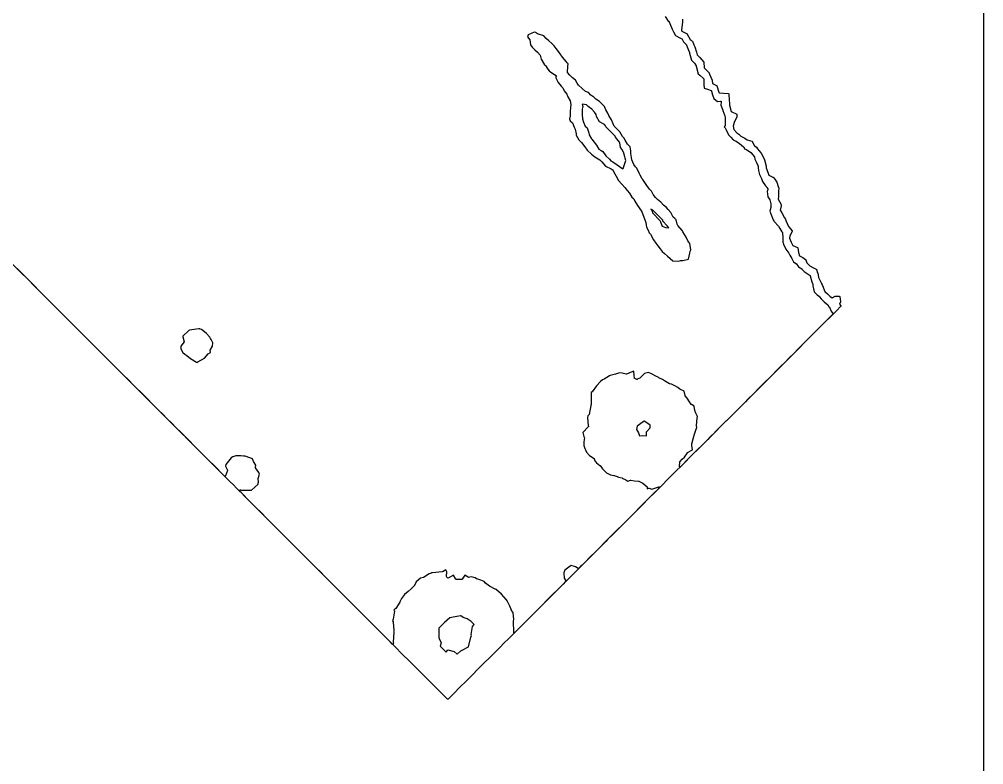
# Model space of a CAD drawing. Header units: millimetres. Extents: x 0 to 500, y 0 to 700.
# Drawn here: x 375.1 to 500, y 178.6 to 275 of the extents above; entities that cross this region are included whole.
import ezdxf

# ---------------------------------------------------------------- set-up
doc = ezdxf.new("R2010")
doc.units = ezdxf.units.MM
for name, color, linetype in [('CORTE', 1, 'Continuous'), ('GRABADO', 5, 'Continuous'), ('HOJA', 8, 'Continuous')]:
    doc.layers.add(name, color=color, linetype=linetype)

msp = doc.modelspace()

# ---------------------------------------------------------------- linework, layer by layer
at = {"layer": 'CORTE'}
msp.add_lwpolyline([(460.99, 275.05), (460.99, 274.9), (461, 274.72), (461, 274.71), (460.88, 273.64), (460.93, 273.52), (461.6, 273.14), (461.6, 273.14), (461.61, 273.13), (461.62, 273.12), (461.62, 273.12), (461.62, 273.11), (462.01, 272.44), (462.14, 272.35), (462.14, 272.35), (462.14, 272.34), (462.26, 272.21), (462.27, 272.21), (462.27, 272.2), (462.28, 272.19), (462.46, 271.71), (462.6, 271.46), (462.6, 271.46), (462.82, 270.8), (462.82, 270.8), (462.89, 270.44), (463.23, 270.1), (463.52, 269.78), (463.52, 269.78), (463.76, 269.49), (463.77, 269.48), (463.77, 269.48), (463.78, 269.47), (463.78, 269.46), (463.78, 269.46), (463.78, 269.45), (463.78, 269.44), (463.79, 268.79), (463.8, 268.74), (464.41, 268.13), (464.44, 268.1), (464.45, 268.1), (464.45, 268.09), (464.46, 268.09), (464.46, 268.08), (464.46, 268.07), (464.46, 268.07), (464.47, 268.06), (464.48, 267.93), (464.84, 267.15), (464.84, 267.14), (464.85, 267.12), (464.88, 266.73), (465.41, 266.48), (465.42, 266.47), (465.42, 266.47), (465.43, 266.46), (465.43, 266.46), (465.44, 266.45), (465.44, 266.45), (465.45, 266.44), (465.45, 266.43), (465.69, 265.61), (465.77, 265.52), (466.31, 265.46), (466.94, 265.42), (466.94, 265.42), (466.95, 265.42), (466.96, 265.42), (466.97, 265.41), (466.97, 265.41), (466.98, 265.41), (466.98, 265.4), (466.99, 265.4), (467, 265.39), (467, 265.38), (467, 265.38), (467, 265.37), (467.01, 265.36), (467.01, 265.36), (467.01, 265.35), (467.04, 264.58), (467.09, 264.12), (467.09, 264.12), (467.09, 264.11), (467.09, 264.11), (467.07, 264.02), (467.08, 263.93), (467.31, 263.09), (468.02, 262.75), (468.03, 262.75), (468.03, 262.74), (468.04, 262.74), (468.05, 262.73), (468.05, 262.73), (468.05, 262.72), (468.06, 262.71), (468.06, 262.71), (468.06, 262.7), (468.06, 262.7), (468.06, 262.69), (468.06, 262.68), (468.06, 262.68), (468.03, 262.43), (468.03, 262.42), (468.03, 262.41), (468.02, 262.41), (467.7, 261.7), (467.55, 261.2), (467.63, 260.77), (468.05, 260.36), (468.31, 260.19), (468.31, 260.18), (468.31, 260.18), (468.56, 259.93), (469.08, 259.66), (469.08, 259.65), (469.38, 259.43), (469.98, 259.28), (469.99, 259.28), (470, 259.28), (470, 259.27), (470.01, 259.27), (470.02, 259.26), (470.02, 259.26), (470.03, 259.25), (470.03, 259.25), (470.03, 259.24), (470.33, 258.65), (470.55, 258.51), (470.56, 258.5), (470.57, 258.5), (470.57, 258.49), (470.73, 258.28), (471.16, 257.77), (471.16, 257.77), (471.17, 257.76), (471.17, 257.76), (471.39, 257.3), (471.61, 256.89), (471.61, 256.88), (471.61, 256.87), (471.82, 256.05), (471.82, 256.05), (471.84, 255.89), (471.85, 255.8), (471.93, 255.61), (471.93, 255.61), (472.19, 254.88), (472.72, 254.6), (472.73, 254.6), (472.73, 254.59), (472.74, 254.59), (472.74, 254.59), (472.96, 254.33), (472.96, 254.33), (473.2, 253.95), (473.21, 253.94), (473.21, 253.94), (473.21, 253.94), (473.38, 253.4), (473.46, 253.2), (473.46, 253.2), (473.47, 253.19), (473.47, 253.18), (473.47, 253.17), (473.47, 253.17), (473.45, 252.83), (473.43, 252.11), (473.43, 252.11), (473.39, 251.75), (473.74, 251.16), (473.74, 251.16), (473.75, 251.15), (473.75, 251.15), (473.8, 250.92), (473.8, 250.92), (473.81, 250.91), (473.81, 250.9), (473.8, 250.9), (473.8, 250.89), (473.66, 250.34), (473.88, 249.99), (473.88, 249.99), (474.22, 249.36), (474.34, 249.15), (474.35, 249.14), (474.35, 249.14), (474.4, 248.99), (474.55, 248.61), (474.74, 248.24), (475.19, 247.66), (475.19, 247.65), (475.2, 247.64), (475.2, 247.63), (475.2, 247.62), (475.2, 247.61), (475.2, 247.6), (475.2, 247.59), (475.2, 247.58), (474.9, 247.02), (474.86, 246.72), (475.07, 246.2), (475.15, 246.02), (475.3, 245.77), (475.88, 245.51), (475.89, 245.51), (475.89, 245.5), (475.9, 245.5), (475.9, 245.49), (475.91, 245.49), (475.91, 245.48), (475.92, 245.48), (475.92, 245.47), (475.92, 245.46), (475.92, 245.46), (476.04, 244.85), (476.16, 244.43), (476.57, 244.19), (476.58, 244.19), (476.95, 243.94), (476.96, 243.94), (476.96, 243.93), (476.96, 243.93), (476.97, 243.92), (476.97, 243.92), (476.98, 243.91), (477.11, 243.54), (477.47, 243.14), (477.88, 242.9), (478.31, 242.7), (478.32, 242.7), (478.33, 242.7), (478.33, 242.69), (478.34, 242.68), (478.34, 242.68), (478.35, 242.67), (478.35, 242.67), (478.35, 242.66), (478.5, 242.22), (478.51, 242.21), (478.63, 241.62), (478.83, 241.19), (479.02, 240.85), (479.03, 240.84), (479.03, 240.84), (479.03, 240.83), (479.03, 240.82), (479.03, 240.82), (479.03, 240.71), (479.13, 240.6), (479.13, 240.59), (479.14, 240.59), (479.14, 240.58), (479.14, 240.58), (479.42, 239.82), (479.79, 239.51), (479.79, 239.51), (480.08, 239.19), (480.36, 238.99), (480.75, 239.2), (480.76, 239.2), (480.76, 239.21), (480.78, 239.21), (480.79, 239.21), (481.32, 239.19), (481.33, 239.18), (481.34, 239.18), (481.34, 239.18), (481.35, 239.18), (481.35, 239.17), (481.36, 239.17), (481.36, 239.16), (481.37, 239.16), (481.37, 239.15), (481.38, 239.15), (481.38, 239.14), (481.38, 239.13), (481.38, 239.12), (481.48, 238.53), (481.48, 238.52), (481.48, 238.51), (481.48, 238.5), (481.48, 238.49), (481.34, 238.17), (481.49, 237.95), (481.49, 237.95), (481.49, 237.94), (481.5, 237.93), (481.5, 237.93), (481.5, 237.91), (481.5, 237.89), (481.49, 237.88), (481.49, 237.88), (481.49, 237.87), (481.48, 237.86), (481.48, 237.86), (480.98, 237.37), (478.63, 235.01), (474.29, 230.67), (471.67, 228.05), (471.15, 227.53), (470.62, 227.01), (470.1, 226.49), (469.57, 225.96), (469.44, 225.83), (469.17, 225.55), (468.61, 224.99), (467.5, 223.88), (466.03, 222.42), (465.23, 221.62), (464.55, 220.94), (464.27, 220.66), (464.27, 220.66), (464.27, 220.65), (462.19, 218.57), (461.62, 218.01), (460.95, 217.34), (460.07, 216.46), (459.86, 216.25), (459.86, 216.25), (459.37, 215.76), (458.07, 214.45), (457.87, 214.26), (457.87, 214.25), (457.56, 213.94), (456.53, 212.92), (455.63, 212.01), (454.65, 211.03), (452.96, 209.34), (451.98, 208.36), (451.31, 207.7), (451.07, 207.46), (450.39, 206.78), (449.78, 206.17), (449.03, 205.42), (448.35, 204.74), (447.61, 204), (446.94, 203.32), (446.37, 202.76), (446.19, 202.57), (445.76, 202.14), (445.04, 201.43), (444.12, 200.51), (442.32, 198.7), (441.67, 198.06), (441.02, 197.41), (440.3, 196.68), (439.58, 195.96), (438.89, 195.28), (438.49, 194.87), (437.94, 194.33), (437.37, 193.75), (436.79, 193.17), (436.09, 192.48), (435.35, 191.74), (434.57, 190.96), (433.77, 190.15), (432.99, 189.37), (432.2, 188.59), (431.41, 187.79), (430.68, 187.06), (430.67, 187.06), (430.66, 187.05), (430.65, 187.04), (430.65, 187.04), (430.64, 187.04), (430.62, 187.04), (430.61, 187.04), (430.61, 187.04), (430.6, 187.04), (430.6, 187.04), (430.59, 187.05), (430.58, 187.05), (430.58, 187.06), (430.57, 187.06), (427.04, 190.59), (427.04, 190.59), (426.41, 191.22), (426.22, 191.41), (425.44, 192.19), (424.95, 192.68), (423.61, 194.02), (422.99, 194.64), (421.97, 195.66), (419.9, 197.73), (418.01, 199.62), (417.86, 199.77), (417.49, 200.14), (417.23, 200.4), (416.44, 201.19), (415.86, 201.77), (415.19, 202.45), (414.7, 202.93), (414.12, 203.51), (413.64, 204), (410.73, 206.9), (410.07, 207.56), (408.91, 208.72), (408.26, 209.37), (407.75, 209.88), (407.11, 210.52), (406.53, 211.1), (405.89, 211.74), (405.38, 212.25), (404.74, 212.89), (404.11, 213.52), (403.28, 214.35), (402.86, 214.77), (402.44, 215.19), (402.26, 215.37), (401.92, 215.71), (401.41, 216.22), (400.53, 217.1), (399.53, 218.1), (398.7, 218.93), (398.25, 219.38), (397.71, 219.92), (397.18, 220.45), (396.04, 221.59), (395.45, 222.18), (394.88, 222.75), (394.29, 223.34), (393.71, 223.92), (393.16, 224.47), (390.91, 226.72), (390.34, 227.29), (389.78, 227.85), (389.21, 228.42), (388.65, 228.98), (382.68, 234.95), (382.68, 234.95), (381.49, 236.14), (381.05, 236.58), (380.37, 237.27), (379.92, 237.71), (374.86, 242.77)], dxfattribs=at)
for points in [[(451.08, 257.35), (451.55, 256.95), (451.74, 256.72), (451.98, 256.58), (452.55, 256.22), (453.29, 255.68), (453.29, 255.67), (453.31, 255.74), (453.65, 256.77), (453.57, 257.08), (453.54, 257.25), (453.41, 257.72), (453.19, 258.17), (452.98, 258.44), (452.9, 259.07), (452.85, 259.15), (452.35, 259.8), (452.3, 259.89), (451.08, 261.11), (451.02, 261.25), (450.91, 261.41), (450.27, 261.78), (449.88, 262.45), (449.85, 262.72), (449.62, 263), (449.28, 263.41), (448.79, 263.74), (448.56, 263.97), (448.33, 264), (448.03, 264.04), (448.11, 263.73), (448.03, 263.39), (448, 262.57), (448.05, 262.3), (448.07, 262.14), (448.19, 261.71), (448.39, 261.2), (448.68, 260.97), (448.88, 260.34), (448.93, 260.09), (449.23, 259.58), (449.29, 259.48), (449.39, 259.35), (449.86, 258.74), (450.19, 258.25), (450.46, 258.06), (450.68, 257.92), (451.08, 257.35)], [(458.39, 248.27), (458.79, 248.09), (459.23, 248.04), (459.04, 248.29), (458.47, 248.93), (458.44, 249.03), (457.24, 250.23), (457.16, 250.32), (457.07, 250.38), (456.91, 250.47), (457.05, 250.28), (457.07, 250.19), (457.12, 249.97), (458.13, 248.96), (458.2, 248.7), (458.39, 248.27)], [(455.43, 221.12), (455.86, 221.16), (456.36, 221.12), (456.36, 221.64), (456.82, 222.18), (456.82, 222.51), (456.14, 222.97), (456.08, 223.03), (456.04, 223.04), (455.98, 223.04), (455.9, 222.94), (455.12, 222.38), (455.03, 221.94), (455.33, 221.54), (455.43, 221.12)], [(429.65, 193.93), (430.43, 193.14), (430.63, 193.45), (431.44, 193.2), (431.85, 192.89), (432.33, 193.29), (433.32, 193.84), (433.61, 195.09), (433.68, 195.27), (433.64, 195.44), (433.84, 196.44), (434.03, 196.71), (433.63, 197.11), (433.11, 197.43), (432.6, 197.61), (432.3, 197.83), (432.25, 197.83), (431.08, 197.61), (430.9, 197.56), (430.19, 196.98), (429.45, 196.25), (429.44, 196.22), (429.45, 195.05), (429.52, 194.9), (429.78, 194.33), (429.65, 193.93)]]:
    msp.add_lwpolyline(points, close=True, dxfattribs=at)
at = {"layer": 'GRABADO'}
msp.add_lwpolyline([(458.78, 275.4), (459.17, 274.79), (459.27, 274.73), (459.27, 274.72), (459.28, 274.72), (459.28, 274.71), (459.29, 274.71), (459.29, 274.7), (459.29, 274.69), (459.36, 274.51), (459.68, 273.78), (459.86, 273.4), (460.1, 272.92), (460.58, 272.66), (460.94, 272.49), (460.95, 272.49), (460.96, 272.48), (460.97, 272.47), (460.97, 272.47), (460.97, 272.46), (460.98, 272.46), (461.15, 272.1), (461.51, 271.71), (461.52, 271.7), (461.52, 271.7), (461.52, 271.69), (461.52, 271.69), (461.88, 270.82), (461.91, 270.77), (461.91, 270.76), (461.91, 270.76), (461.92, 270.72), (461.92, 270.72), (461.93, 270.65), (462.19, 269.74), (462.55, 269.38), (462.55, 269.38), (462.56, 269.37), (462.56, 269.37), (462.77, 269.01), (462.77, 269), (462.77, 269), (462.77, 268.99), (463.02, 267.99), (463.02, 267.99), (463.02, 267.98), (463.02, 267.97), (463.02, 267.97), (463.03, 267.96), (463.25, 267.79), (463.72, 267.38), (463.73, 267.38), (463.73, 267.37), (463.74, 267.37), (463.74, 267.36), (463.74, 267.36), (463.75, 267.35), (463.75, 267.34), (463.76, 267.25), (463.76, 267.24), (463.75, 266.58), (463.8, 266.14), (464.25, 266), (464.26, 266), (464.73, 265.8), (464.73, 265.79), (464.74, 265.79), (464.74, 265.79), (464.75, 265.78), (464.75, 265.78), (464.76, 265.77), (464.76, 265.77), (464.76, 265.76), (464.77, 265.75), (464.88, 265.27), (465.07, 264.78), (465.54, 264.41), (465.94, 264.44), (465.95, 264.44), (465.96, 264.44), (465.96, 264.44), (465.97, 264.43), (465.98, 264.43), (465.99, 264.43), (465.99, 264.42), (466, 264.42), (466, 264.41), (466.01, 264.41), (466.01, 264.4), (466.01, 264.4), (466.02, 264.39), (466.02, 264.38), (466.02, 264.36), (465.98, 263.93), (466.21, 263.26), (466.22, 263.23), (466.47, 262.56), (466.55, 262.29), (466.55, 262.29), (466.55, 262.27), (466.53, 261.33), (466.53, 261.32), (466.52, 261.31), (466.52, 261.3), (466.42, 261.11), (466.52, 260.99), (466.52, 260.99), (466.68, 260.75), (466.68, 260.75), (466.68, 260.75), (466.95, 260.1), (467.25, 259.8), (467.25, 259.8), (467.55, 259.43), (467.93, 259.28), (467.94, 259.28), (467.94, 259.27), (468.4, 258.97), (468.92, 258.53), (468.93, 258.53), (468.93, 258.52), (468.94, 258.52), (468.94, 258.51), (469.04, 258.29), (469.27, 258.18), (469.27, 258.18), (469.85, 257.8), (469.85, 257.79), (469.86, 257.79), (469.86, 257.78), (470.31, 257.22), (470.31, 257.21), (470.32, 257.2), (470.32, 257.19), (470.32, 257.19), (470.36, 256.94), (470.58, 256.5), (470.58, 256.5), (470.78, 256.05), (470.78, 256.04), (470.79, 256.03), (470.82, 255.8), (470.82, 255.8), (470.84, 255.45), (470.97, 254.93), (471.24, 254.43), (471.24, 254.43), (471.24, 254.43), (471.38, 254.04), (471.73, 253.49), (471.91, 253.29), (471.91, 253.28), (472.06, 253.08), (472.06, 253.08), (472.06, 253.08), (472.06, 253.07), (472.07, 253.06), (472.07, 253.05), (472.07, 253.04), (472.07, 253.03), (472.07, 253.02), (472.06, 253.01), (471.95, 252.76), (472.06, 252.08), (472.3, 251.67), (472.3, 251.67), (472.3, 251.66), (472.3, 251.66), (472.44, 251.15), (472.44, 251.14), (472.44, 251.14), (472.45, 250.69), (472.44, 250.68), (472.44, 250.67), (472.3, 250.21), (472.44, 249.85), (472.76, 249.08), (472.84, 248.95), (472.84, 248.95), (472.88, 248.87), (473.43, 248.26), (473.44, 248.25), (473.44, 248.25), (473.61, 247.98), (473.61, 247.98), (473.88, 247.54), (473.95, 247.46), (473.95, 247.46), (473.96, 247.45), (473.96, 247.44), (473.96, 247.44), (473.96, 247.43), (473.97, 247.42), (473.99, 246.74), (474, 246.15), (474.02, 246.1), (474.09, 245.93), (474.4, 245.27), (474.75, 244.75), (474.92, 244.49), (474.92, 244.49), (475.16, 244.06), (475.16, 244.06), (475.38, 243.65), (475.69, 243.43), (475.69, 243.43), (475.69, 243.42), (475.7, 243.42), (476.01, 242.99), (476.44, 242.73), (476.45, 242.73), (476.45, 242.72), (476.46, 242.72), (476.74, 242.41), (477.15, 242.14), (477.52, 241.89), (477.53, 241.89), (477.53, 241.88), (477.54, 241.88), (477.54, 241.87), (477.55, 241.86), (477.55, 241.86), (477.55, 241.85), (477.76, 241.04), (477.82, 240.83), (477.87, 240.74), (477.87, 240.74), (477.88, 240.73), (477.88, 240.72), (477.88, 240.72), (477.88, 240.71), (477.88, 240.56), (478.07, 239.77), (478.43, 239.39), (478.72, 239.15), (478.72, 239.15), (478.73, 239.14), (478.97, 238.87), (479.35, 238.46), (479.81, 238.09), (479.82, 238.08), (479.82, 238.08), (479.82, 238.07), (480.01, 237.79), (480.02, 237.79), (480.02, 237.79), (480.26, 237.26), (480.48, 236.95), (480.48, 236.95), (480.49, 236.94), (480.49, 236.93), (480.49, 236.93), (480.49, 236.92), (480.49, 236.91), (480.49, 236.9), (480.49, 236.9), (480.49, 236.89), (480.49, 236.88), (480.48, 236.87), (480.47, 236.86), (480.47, 236.86), (478.88, 235.27), (475.98, 232.37), (475.41, 231.79), (474.83, 231.21), (474.25, 230.64), (473.67, 230.05), (473.52, 229.91), (473.22, 229.61), (472.6, 228.99), (471.38, 227.76), (469.76, 226.14), (468.87, 225.25), (468.12, 224.5), (467.81, 224.2), (467.81, 224.2), (467.81, 224.19), (465.5, 221.89), (464.88, 221.27), (464.14, 220.52), (463.17, 219.55), (462.93, 219.32), (462.93, 219.32), (462.39, 218.78), (460.95, 217.34), (460.73, 217.12), (460.73, 217.12), (460.73, 217.11), (460.72, 217.11), (460.71, 217.1), (460.71, 217.1), (460.7, 217.1), (460.69, 217.1), (460.68, 217.09), (460.67, 217.1), (460.65, 217.1), (460.65, 217.1), (460.64, 217.1), (460.64, 217.11), (460.63, 217.11), (460.63, 217.12), (460.62, 217.12), (460.62, 217.13), (460.61, 217.14), (460.61, 217.14), (460.61, 217.15), (460.61, 217.15), (460.6, 217.16), (460.6, 217.17), (460.65, 217.72), (460.65, 217.73), (460.66, 217.75), (460.66, 217.75), (460.66, 217.76), (460.67, 217.76), (460.67, 217.77), (460.95, 218.09), (460.96, 218.09), (461.27, 218.37), (461.65, 218.95), (461.65, 218.96), (461.65, 218.97), (461.66, 218.97), (461.67, 218.97), (462.29, 219.34), (462.21, 219.9), (462.21, 219.91), (462.21, 219.92), (462.22, 220.1), (462.22, 220.11), (462.39, 220.75), (462.5, 221.21), (462.5, 221.21), (462.78, 221.98), (462.84, 222.21), (462.82, 222.43), (462.82, 222.44), (462.82, 222.45), (462.91, 223.41), (462.95, 223.63), (462.74, 224.07), (462.74, 224.08), (462.62, 224.4), (462.62, 224.41), (462.52, 224.98), (462.16, 225.17), (462.15, 225.17), (462.15, 225.18), (462.14, 225.18), (462.14, 225.19), (462.13, 225.19), (461.92, 225.52), (461.62, 225.99), (461.36, 226.31), (461.36, 226.32), (461.36, 226.32), (461.35, 226.33), (461.35, 226.34), (461.21, 226.89), (460.67, 227.18), (460.67, 227.18), (460.67, 227.18), (460.42, 227.37), (460.03, 227.6), (459.58, 227.81), (459.33, 227.87), (459.32, 227.88), (459.31, 227.88), (459.31, 227.88), (458.67, 228.23), (458.66, 228.23), (458.4, 228.4), (457.95, 228.65), (457.84, 228.71), (457.65, 228.81), (456.99, 229.16), (456.61, 229.31), (456.09, 229.21), (455.49, 228.61), (455.48, 228.61), (455.24, 228.49), (455.14, 228.44), (455.13, 228.43), (455.12, 228.43), (455.11, 228.43), (455.1, 228.43), (455.09, 228.43), (455.08, 228.44), (454.99, 228.48), (454.82, 228.55), (454.81, 228.55), (454.8, 228.56), (454.8, 228.56), (454.79, 228.56), (454.79, 228.57), (454.78, 228.57), (454.78, 228.58), (454.78, 228.58), (454.77, 228.59), (454.77, 228.6), (454.77, 228.61), (454.77, 228.61), (454.75, 228.93), (454.72, 229.51), (454.36, 229.36), (453.77, 229.12), (453.77, 229.12), (453.75, 229.12), (453.74, 229.12), (453.73, 229.12), (453.18, 229.26), (452.85, 229.27), (452.33, 229.12), (451.65, 228.93), (451.64, 228.93), (451.56, 228.91), (450.86, 228.46), (450.86, 228.45), (450.85, 228.45), (450.66, 228.36), (450.4, 228.15), (449.87, 227.62), (449.3, 226.83), (449.3, 226.83), (449.2, 226.73), (449.18, 226.65), (449.16, 226.53), (449.19, 225.49), (449.19, 225.49), (449.2, 225.28), (449.2, 225.26), (449.2, 225.26), (449.2, 225.25), (449.21, 225.24), (449.2, 225.19), (449.2, 225.18), (449.15, 225.05), (448.92, 223.9), (448.92, 223.89), (448.92, 223.88), (448.92, 223.88), (448.91, 223.87), (448.9, 223.86), (448.76, 223.73), (448.69, 223.44), (448.8, 222.48), (448.83, 222.37), (448.83, 222.36), (448.83, 222.34), (448.83, 222.33), (448.82, 222.32), (448.82, 222.31), (448.81, 222.3), (448.81, 222.3), (448.09, 221.58), (448.09, 221.55), (448.29, 220.89), (448.3, 220.89), (448.3, 220.88), (448.3, 220.87), (448.23, 220.36), (448.23, 219.9), (448.36, 219.48), (448.44, 219.31), (448.59, 219), (448.97, 218.57), (449.55, 218.19), (449.55, 218.19), (449.56, 218.18), (449.56, 218.18), (449.57, 218.17), (449.57, 218.16), (449.57, 218.16), (449.57, 218.15), (449.66, 217.91), (449.88, 217.63), (450.32, 217.31), (450.32, 217.3), (450.33, 217.3), (450.33, 217.29), (450.66, 216.85), (451.18, 216.33), (451.68, 216.08), (452.13, 216), (452.14, 216), (452.54, 215.87), (452.55, 215.87), (452.56, 215.87), (452.56, 215.87), (452.7, 215.78), (453.19, 215.68), (453.2, 215.67), (453.21, 215.67), (453.68, 215.44), (453.68, 215.44), (453.69, 215.44), (453.91, 215.28), (454.27, 215.4), (454.28, 215.4), (454.29, 215.4), (454.3, 215.4), (454.3, 215.4), (454.81, 215.3), (455.33, 215.28), (455.34, 215.28), (455.35, 215.28), (455.36, 215.27), (455.37, 215.27), (455.85, 214.99), (455.86, 214.99), (455.86, 214.99), (456.42, 214.52), (456.43, 214.52), (456.43, 214.51), (456.44, 214.51), (456.44, 214.5), (456.44, 214.5), (456.45, 214.49), (456.45, 214.48), (456.45, 214.47), (456.45, 214.46), (456.43, 214.26), (456.65, 214.34), (456.65, 214.34), (456.66, 214.34), (456.68, 214.34), (456.68, 214.34), (456.69, 214.34), (456.69, 214.34), (457.04, 214.22), (457.94, 214.52), (457.94, 214.52), (457.95, 214.53), (457.96, 214.53), (457.97, 214.53), (457.97, 214.53), (457.98, 214.52), (457.99, 214.52), (457.99, 214.52), (458, 214.51), (458.01, 214.51), (458.01, 214.51), (458.02, 214.5), (458.02, 214.49), (458.03, 214.49), (458.03, 214.48), (458.03, 214.47), (458.03, 214.47), (458.03, 214.46), (458.04, 214.45), (458.03, 214.44), (458.03, 214.43), (458.03, 214.42), (458.03, 214.42), (458.02, 214.41), (458.02, 214.4), (458.01, 214.4), (457.17, 213.56), (455.3, 211.69), (454.22, 210.61), (453.49, 209.87), (453.22, 209.61), (452.47, 208.86), (451.79, 208.18), (450.97, 207.35), (450.22, 206.6), (449.4, 205.78), (448.65, 205.03), (448.02, 204.41), (447.82, 204.2), (447.6, 203.99), (447.6, 203.98), (447.59, 203.98), (447.58, 203.97), (447.58, 203.97), (447.57, 203.97), (447.56, 203.96), (447.55, 203.96), (447.54, 203.96), (447.53, 203.97), (447.52, 203.97), (447.51, 203.97), (447.51, 203.97), (447.16, 204.19), (446.61, 204.33), (446.45, 204.27), (445.78, 203.74), (445.69, 203.52), (445.68, 203.52), (445.68, 203.51), (445.68, 203.51), (445.63, 203.46), (445.66, 203.42), (445.66, 203.41), (445.66, 203.4), (445.66, 203.4), (445.69, 202.71), (445.89, 202.35), (445.89, 202.34), (445.89, 202.33), (445.89, 202.32), (445.89, 202.32), (445.9, 202.31), (445.89, 202.3), (445.89, 202.29), (445.89, 202.28), (445.89, 202.28), (445.88, 202.27), (445.88, 202.26), (445.87, 202.26), (445.54, 201.92), (443.54, 199.93), (442.83, 199.22), (442.11, 198.5), (441.31, 197.7), (440.52, 196.9), (439.76, 196.14), (439.31, 195.7), (439.28, 195.66), (439.27, 195.66), (439.27, 195.65), (439.26, 195.65), (439.25, 195.64), (439.24, 195.64), (439.23, 195.64), (439.21, 195.64), (439.21, 195.64), (439.2, 195.65), (439.19, 195.65), (439.18, 195.65), (439.18, 195.66), (439.17, 195.66), (439.17, 195.67), (439.16, 195.67), (439.16, 195.68), (439.15, 195.69), (439.15, 195.7), (439.15, 195.71), (439.15, 195.72), (439.15, 195.74), (439.16, 195.77), (439.16, 195.79), (439.12, 197), (439.12, 197), (439.13, 197.19), (439.13, 197.2), (439.13, 197.2), (439.17, 197.36), (439.1, 198.26), (438.86, 198.54), (438.86, 198.55), (438.86, 198.55), (438.85, 198.56), (438.64, 199.1), (438.3, 199.78), (438.23, 199.91), (438.21, 199.93), (438.21, 199.93), (438.18, 199.95), (438.17, 199.96), (437.59, 200.63), (436.92, 201.21), (436.92, 201.21), (436.91, 201.22), (436.91, 201.22), (436.91, 201.23), (436.89, 201.25), (436.88, 201.26), (436.78, 201.3), (436.77, 201.3), (436.04, 201.68), (436.04, 201.68), (436.04, 201.68), (435.51, 202.06), (435.51, 202.07), (435.5, 202.07), (435.32, 202.28), (434.88, 202.44), (434.37, 202.61), (434.36, 202.61), (434.36, 202.61), (434.35, 202.61), (434.16, 202.76), (433.63, 202.89), (433.31, 202.81), (433.31, 202.81), (433.3, 202.81), (433.29, 202.81), (433.28, 202.81), (433.27, 202.82), (433.26, 202.82), (433.26, 202.82), (432.82, 203.09), (432.48, 202.56), (432.47, 202.56), (432.46, 202.55), (432.45, 202.54), (432.44, 202.54), (432.43, 202.54), (432.43, 202.54), (432.42, 202.53), (431.72, 202.55), (431.72, 202.55), (431.71, 202.55), (431.7, 202.55), (431.69, 202.56), (431.68, 202.56), (431.68, 202.56), (431.67, 202.57), (431.66, 202.58), (431.66, 202.58), (431.34, 203.1), (430.69, 202.73), (430.69, 202.73), (430.67, 202.72), (430.67, 202.72), (430.66, 202.72), (430.65, 202.72), (430.58, 202.74), (430.58, 202.74), (430.57, 202.74), (430.56, 202.75), (430.56, 202.75), (430.55, 202.76), (430.55, 202.76), (430.54, 202.77), (430.54, 202.77), (430.45, 202.91), (430.45, 202.91), (430.44, 202.92), (430.44, 202.92), (430.44, 202.93), (430.44, 202.94), (430.44, 202.95), (430.44, 202.95), (430.49, 203.53), (430.37, 203.81), (430.02, 203.58), (429.91, 203.52), (429.91, 203.51), (429.89, 203.51), (428.65, 203.39), (428.64, 203.39), (428.62, 203.39), (428.61, 203.4), (428.61, 203.4), (428.6, 203.4), (428.55, 203.43), (428.49, 203.38), (428.48, 203.38), (428.48, 203.37), (428.22, 203.26), (427.47, 202.81), (427.47, 202.81), (427.46, 202.81), (427.08, 202.71), (426.54, 202.22), (426.26, 201.68), (426.25, 201.68), (426.25, 201.67), (426.24, 201.66), (425.86, 201.31), (425.51, 200.98), (425.01, 200.59), (424.63, 200.1), (424.43, 199.63), (424.43, 199.62), (424.43, 199.62), (423.89, 198.8), (423.89, 198.79), (423.88, 198.79), (423.76, 198.68), (423.62, 198.59), (423.69, 198.5), (423.69, 198.49), (423.69, 198.49), (423.7, 198.47), (423.7, 198.46), (423.7, 198.45), (423.53, 197.4), (423.53, 197.39), (423.45, 197.18), (423.55, 197.06), (423.55, 197.05), (423.56, 197.05), (423.56, 197.04), (423.56, 197.03), (423.56, 197.02), (423.64, 195.94), (423.64, 195.94), (423.64, 195.8), (423.65, 195.8), (423.65, 195.79), (423.66, 195.77), (423.66, 195.76), (423.66, 195.75), (423.65, 195.74), (423.65, 195.73), (423.64, 195.72), (423.57, 194.41), (423.6, 194.35), (423.6, 194.35), (423.6, 194.33), (423.6, 194.33), (423.6, 194.32), (423.6, 194.31), (423.6, 194.3), (423.56, 194.21), (423.56, 194.21), (423.55, 194.2), (423.54, 194.19), (423.53, 194.18), (423.53, 194.18), (423.52, 194.18), (423.51, 194.17), (423.5, 194.17), (423.49, 194.17), (423.48, 194.17), (423.47, 194.17), (423.46, 194.18), (423.45, 194.18), (423.45, 194.18), (423.44, 194.19), (423.44, 194.19), (423.19, 194.44), (421.1, 196.53), (420.93, 196.7), (420.53, 197.1), (420.23, 197.4), (419.36, 198.27), (418.72, 198.91), (417.98, 199.65), (417.44, 200.19), (416.8, 200.83), (416.27, 201.36), (413.05, 204.58), (412.33, 205.31), (411.05, 206.59), (410.33, 207.3), (409.77, 207.86), (409.05, 208.58), (408.41, 209.22), (407.71, 209.92), (407.14, 210.49), (406.44, 211.19), (405.74, 211.89), (404.82, 212.81), (404.36, 213.27), (403.9, 213.74), (403.69, 213.94), (403.67, 213.96), (403.66, 213.97), (403.66, 213.97), (403.66, 213.98), (403.65, 213.99), (403.65, 213.99), (403.65, 214.01), (403.65, 214.02), (403.65, 214.03), (403.65, 214.04), (403.66, 214.05), (403.66, 214.06), (403.73, 214.13), (403.74, 214.13), (403.75, 214.14), (403.76, 214.14), (403.77, 214.14), (403.78, 214.14), (403.8, 214.14), (403.8, 214.14), (403.81, 214.13), (403.82, 214.13), (403.82, 214.13), (403.83, 214.12), (403.83, 214.12), (403.84, 214.11), (403.85, 214.09), (404.26, 214.09), (405.14, 214.12), (405.15, 214.12), (405.17, 214.12), (405.17, 214.12), (405.18, 214.11), (405.2, 214.1), (405.21, 214.11), (405.23, 214.14), (405.23, 214.15), (405.24, 214.16), (405.24, 214.16), (406.02, 214.84), (406.13, 215.12), (406.08, 215.61), (406.08, 215.62), (406.08, 215.63), (406.23, 216.15), (406.15, 216.39), (405.74, 216.97), (405.73, 216.98), (405.73, 216.98), (405.73, 216.99), (405.72, 217), (405.72, 217.01), (405.72, 217.02), (405.75, 217.33), (405.48, 217.83), (405.32, 218.14), (405.01, 218.3), (404.41, 218.48), (404.19, 218.48), (404.18, 218.48), (404.17, 218.48), (403.81, 218.56), (403.19, 218.55), (402.78, 218.4), (402.59, 218.28), (402.42, 218.08), (401.9, 217.44), (401.84, 217.21), (402.11, 216.7), (402.11, 216.7), (402.12, 216.69), (402.12, 216.69), (402.12, 216.68), (402.12, 216.67), (402.12, 216.66), (402.12, 216.65), (402.12, 216.65), (402.11, 216.64), (401.83, 215.95), (401.82, 215.94), (401.81, 215.93), (401.81, 215.92), (401.8, 215.91), (401.79, 215.91), (401.78, 215.91), (401.78, 215.91), (401.77, 215.9), (401.76, 215.9), (401.75, 215.9), (401.74, 215.9), (401.74, 215.91), (401.73, 215.91), (401.72, 215.91), (401.71, 215.92), (401.71, 215.92), (401.71, 215.92), (400.68, 216.95), (399.76, 217.87), (399.26, 218.37), (398.67, 218.96), (398.08, 219.55), (396.82, 220.81), (396.16, 221.47), (395.54, 222.09), (394.89, 222.74), (394.24, 223.39), (393.64, 223.99), (391.14, 226.49), (390.51, 227.12), (389.9, 227.73), (389.27, 228.36), (388.65, 228.98), (386.47, 231.16), (386.47, 231.16), (385.15, 232.48), (384.66, 232.97), (383.91, 233.72), (383.42, 234.22), (377.82, 239.81), (377.3, 240.33), (376.06, 241.57), (375.53, 242.1), (374.28, 243.35)], dxfattribs=at)
for points in [[(460.55, 243.72), (460.76, 243.82), (461.07, 243.84), (461.77, 244), (461.97, 244.75), (462, 245.02), (462.08, 245.2), (461.96, 246), (461.7, 246.36), (461.47, 246.82), (461.07, 247.55), (461, 247.65), (460.96, 247.71), (460.39, 248.34), (460.31, 248.51), (460.17, 249.08), (460.01, 249.26), (459.81, 249.45), (459.48, 250.05), (459.13, 250.4), (458.87, 250.73), (458.54, 250.99), (458.19, 251.36), (457.77, 251.7), (457.49, 251.98), (457.22, 252.36), (456.99, 252.8), (456.72, 253.04), (456.39, 253.51), (455.96, 254.19), (455.86, 254.29), (455.8, 254.4), (455.53, 254.85), (455.39, 255.14), (455.08, 255.76), (454.91, 255.95), (454.71, 256.23), (454.46, 256.86), (454.39, 257.15), (454.31, 257.67), (454.3, 258.02), (454.21, 258.54), (453.89, 258.86), (453.57, 259.38), (453.4, 259.69), (453.25, 259.88), (452.89, 260.48), (452.17, 261.21), (452.03, 261.51), (451.81, 262.04), (451.45, 262.58), (451.35, 262.9), (451.06, 263.32), (450.9, 263.74), (450.73, 263.93), (450.27, 264.39), (449.78, 264.72), (449.54, 264.97), (449.12, 265.2), (448.83, 265.57), (448.45, 265.71), (448.03, 266.09), (447.55, 266.5), (447.39, 266.79), (447.14, 267.15), (446.78, 267.46), (446.41, 267.82), (446.12, 268.16), (446.17, 268.97), (446.19, 269.26), (446.08, 269.39), (445.93, 269.59), (445.49, 270.12), (445.17, 270.58), (444.95, 270.89), (444.65, 271.25), (444.38, 271.62), (444.11, 271.9), (443.7, 272.24), (443.34, 272.55), (443.05, 272.88), (442.25, 273.14), (442.1, 273.25), (442.01, 273.32), (441.79, 273.35), (441.03, 273.03), (440.95, 272.78), (441.25, 272.37), (441.33, 271.72), (441.56, 271.41), (441.88, 271.09), (442.22, 270.77), (442.56, 270.41), (442.7, 269.89), (443.14, 269.14), (443.17, 269.11), (443.25, 269.06), (443.57, 268.6), (443.75, 268.37), (443.98, 268.18), (444.43, 267.88), (444.5, 267.84), (444.71, 267.73), (444.58, 267.56), (444.9, 266.87), (445.3, 266.38), (445.5, 266.16), (445.69, 265.76), (446.01, 265.36), (446.18, 265.02), (446.48, 264.49), (446.54, 264.03), (446.5, 263.57), (446.46, 263.13), (446.45, 262.54), (446.36, 262.15), (446.47, 261.9), (446.75, 261.62), (446.97, 261.07), (447.11, 260.81), (447.24, 260.2), (447.26, 260.04), (447.6, 259.44), (447.94, 259.11), (448.34, 258.53), (448.68, 258.12), (449.22, 257.58), (449.65, 257.25), (450.32, 256.85), (450.45, 256.73), (450.57, 256.61), (451.04, 256.02), (451.76, 255.69), (451.89, 255.61), (451.92, 255.59), (451.97, 255.56), (452.09, 255.36), (452.43, 254.74), (452.7, 254.19), (453.17, 253.72), (453.54, 253.25), (453.84, 252.87), (454.14, 252.54), (454.44, 252.02), (454.7, 251.79), (454.85, 251.52), (455.19, 250.96), (455.71, 250.19), (455.72, 250.18), (455.73, 250.16), (455.74, 250.13), (456.1, 249.23), (456.26, 248.76), (456.33, 248.14), (456.54, 247.76), (456.7, 247.4), (456.76, 247.31), (456.86, 247.22), (457.27, 246.49), (457.57, 246.05), (457.81, 245.73), (458.12, 245.32), (458.38, 245), (458.67, 244.74), (459.06, 244.38), (459.43, 244.08), (459.75, 243.79), (460.55, 243.72)], [(398.13, 230.64), (398.13, 230.64), (398.14, 230.64), (398.26, 230.69), (399.14, 231.19), (399.61, 231.76), (399.91, 231.93), (399.84, 232.21), (400.16, 232.73), (400.2, 233.17), (399.97, 233.61), (399.92, 233.74), (399.81, 233.92), (399.32, 234.41), (398.73, 234.89), (398.57, 234.93), (398.51, 234.97), (398.39, 234.99), (397.17, 234.8), (397.11, 234.78), (397.08, 234.78), (397.06, 234.74), (396.33, 234.02), (396.31, 233.95), (396.48, 233.29), (396.07, 232.72), (396.04, 232.38), (396.32, 231.92), (396.59, 231.7), (396.83, 231.53), (397.32, 231.12), (398.08, 230.67), (398.13, 230.64)]]:
    msp.add_lwpolyline(points, close=True, dxfattribs=at)
at = {"layer": 'HOJA'}
msp.add_lwpolyline([(0, 0), (500, 0), (500, 700), (0, 700)], close=True, dxfattribs=at)

doc.saveas('drawing.dxf')
